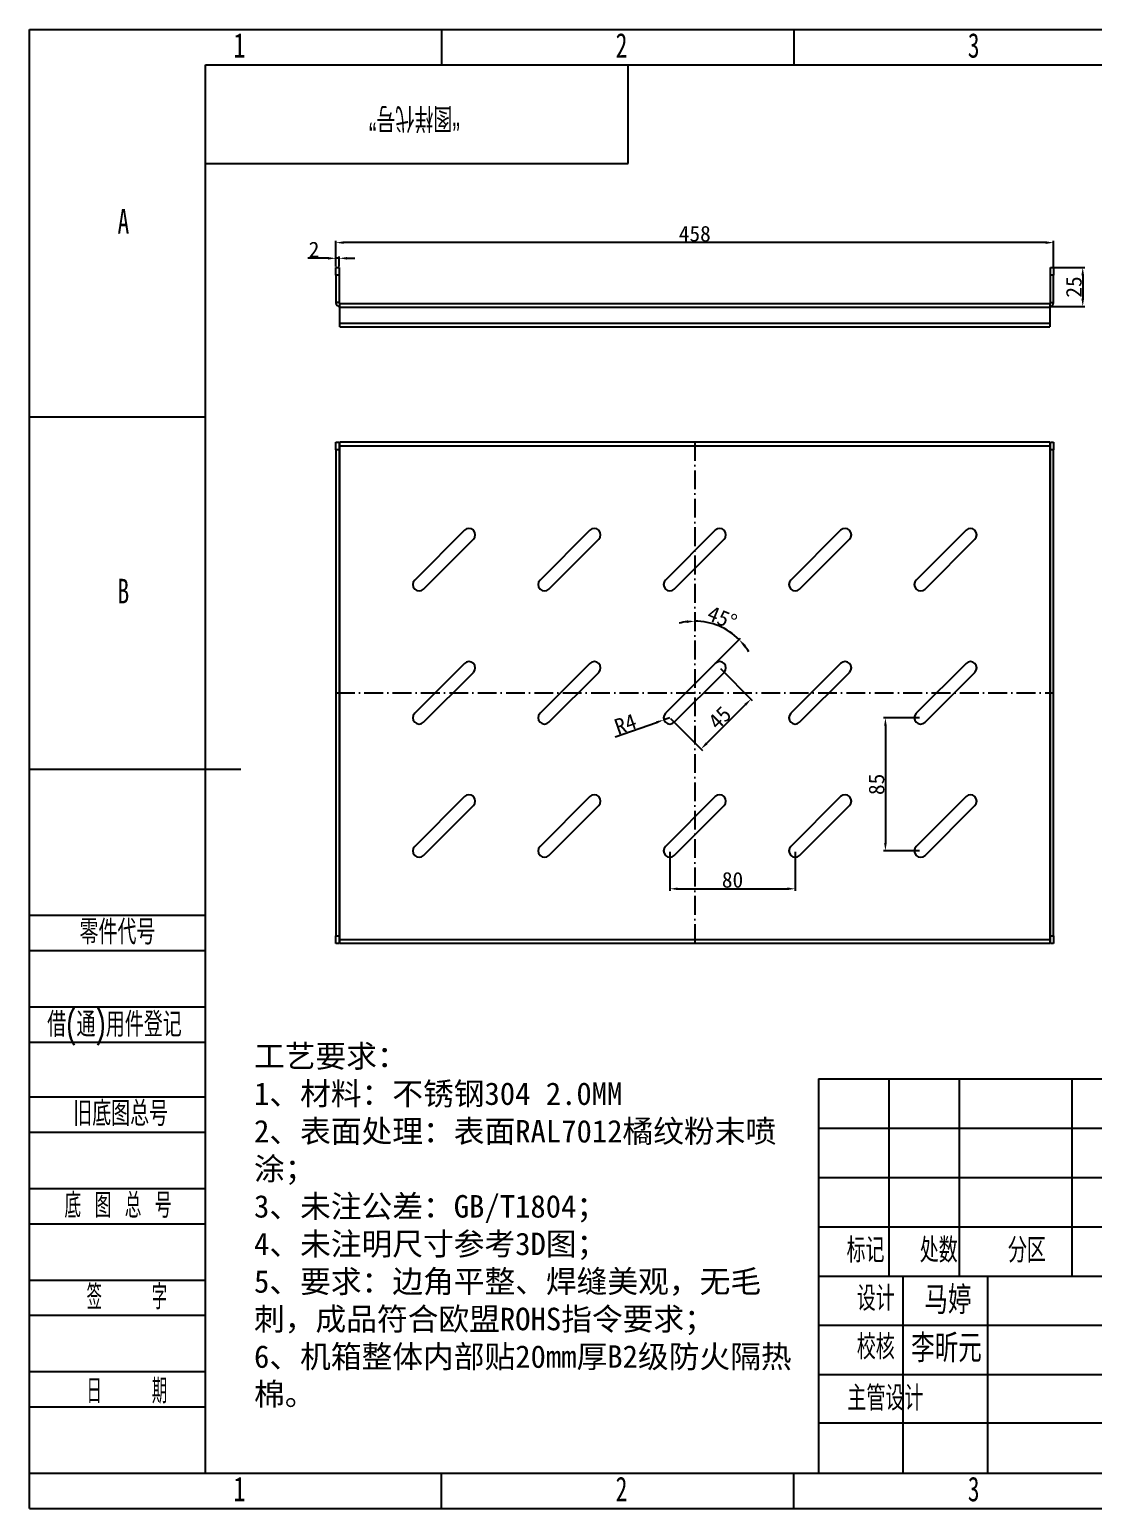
# Model space of a CAD drawing. Header units: millimetres. Extents: x -14348 to 6039, y -1826 to 2921.
# Drawn here: x 1550 to 2229, y -1745 to -801 of the extents above; entities that cross this region are included whole.
import ezdxf

# ---------------------------------------------------------------- set-up
doc = ezdxf.new("R2010")
doc.units = ezdxf.units.MM
doc.linetypes.add('ACAD_ISO10W100', pattern=[18, 12, -3, 0, -3])
doc.layers.add('图框', color=7, linetype='Continuous')
doc.layers.add('标注', color=3, linetype='Continuous')
doc.layers.add('文字层', color=3, linetype='Continuous', lineweight=25)
doc.layers.add('粗实线层', color=7, linetype='Continuous', lineweight=25)
doc.styles.add('SLDTEXTSTYLE0', font='TXT', dxfattribs={"width": 0.7, "bigfont": 'bigfont'})
doc.styles.add('SLDTEXTSTYLE2', font='TXT', dxfattribs={"width": 0.614286, "bigfont": 'bigfont'})
doc.styles.add('SLDTEXTSTYLE4', font='TXT', dxfattribs={"width": 0.566667, "bigfont": 'bigfont'})
doc.styles.add('SLDTEXTSTYLE5', font='TXT', dxfattribs={"width": 0.7})
doc.dimstyles.new('ISO-25', dxfattribs={"dimtxt": 10, "dimasz": 5, "dimexe": 1.25, "dimexo": 0.625, "dimtad": 1, "dimdsep": 46, "dimtxsty": 'Standard', "dimcen": 2.5, "dimadec": 0, "dimazin": 0, "dimtfac": 1, "dimtmove": 0, "dimatfit": 3, "dimfxl": 1, "dimarcsym": 0})

# ---------------------------------------------------------------- blocks, each defined once
blk = doc.blocks.new('*D79')
at = {"layer": 'Defpoints', "color": 0, "transparency": 16777216}
for p in [(1745.9, -936.97), (1745.9, -952.78), (2203.9, -952.78)]:
    blk.add_point(p, dxfattribs=at)
at = {"layer": '标注', "color": 0, "lineweight": -2, "transparency": 16777216}
for p, q in [((1745.9, -952.15), (1745.9, -935.72)), ((2198.9, -936.97), (1750.9, -936.97)), ((2203.9, -952.15), (2203.9, -935.72))]:
    blk.add_line(p, q, dxfattribs=at)
at = {"layer": '标注', "color": 0, "transparency": 16777216}
for points in [[(1750.9, -936.13), (1750.9, -937.8), (1745.9, -936.97)], [(2198.9, -936.13), (2198.9, -937.8), (2203.9, -936.97)]]:
    blk.add_solid(points, dxfattribs=at)
at = {"layer": '标注', "color": 0, "transparency": 16777216, "insert": (1974.9, -931.34), "char_height": 10, "attachment_point": 5}
blk.add_mtext('458', dxfattribs=at)
blk = doc.blocks.new('*D80')
at = {"layer": 'Defpoints', "color": 0, "transparency": 16777216}
for p in [(2202.9, -952.78), (2201.4, -977.78), (2222.47, -977.78)]:
    blk.add_point(p, dxfattribs=at)
at = {"layer": '标注', "color": 0, "lineweight": -2, "transparency": 16777216}
for p, q in [((2203.52, -952.78), (2223.72, -952.78)), ((2222.47, -957.78), (2222.47, -972.78)), ((2202.02, -977.78), (2223.72, -977.78))]:
    blk.add_line(p, q, dxfattribs=at)
at = {"layer": '标注', "color": 0, "transparency": 16777216}
for points in [[(2221.63, -957.78), (2223.3, -957.78), (2222.47, -952.78)], [(2221.63, -972.78), (2223.3, -972.78), (2222.47, -977.78)]]:
    blk.add_solid(points, dxfattribs=at)
at = {"layer": '标注', "color": 0, "transparency": 16777216, "insert": (2216.84, -965.28), "char_height": 10, "attachment_point": 5, "rotation": 90}
blk.add_mtext('25', dxfattribs=at)
blk = doc.blocks.new('*D81')
at = {"layer": 'Defpoints', "color": 0, "transparency": 16777216}
for p in [(1745.9, -946.98), (1745.9, -952.78), (1747.9, -952.78)]:
    blk.add_point(p, dxfattribs=at)
at = {"layer": '标注', "color": 0, "lineweight": -2, "transparency": 16777216}
for p, q in [((1740.9, -946.98), (1727.98, -946.98)), ((1745.9, -952.15), (1745.9, -945.73)), ((1747.9, -946.98), (1745.9, -946.98)), ((1747.9, -952.15), (1747.9, -945.73)), ((1752.9, -946.98), (1757.9, -946.98))]:
    blk.add_line(p, q, dxfattribs=at)
at = {"layer": '标注', "color": 0, "transparency": 16777216}
for points in [[(1740.9, -946.15), (1740.9, -947.81), (1745.9, -946.98)], [(1752.9, -946.15), (1752.9, -947.81), (1747.9, -946.98)]]:
    blk.add_solid(points, dxfattribs=at)
at = {"layer": '标注', "color": 0, "transparency": 16777216, "insert": (1731.94, -941.35), "char_height": 10, "attachment_point": 5}
blk.add_mtext('2', dxfattribs=at)
blk = doc.blocks.new('*D89')
at = {"layer": 'Defpoints', "color": 0, "transparency": 16777216}
for p in [(1990.81, -1208.39), (1958.99, -1240.21), (1978.91, -1260.13)]:
    blk.add_point(p, dxfattribs=at)
at = {"layer": '标注', "color": 0, "lineweight": -2, "transparency": 16777216}
for p, q in [((1991.25, -1208.83), (2011.61, -1229.19)), ((2007.19, -1231.84), (1982.44, -1256.59)), ((1959.43, -1240.65), (1979.79, -1261.01))]:
    blk.add_line(p, q, dxfattribs=at)
at = {"layer": '标注', "color": 0, "transparency": 16777216}
for points in [[(2006.6, -1231.25), (2007.78, -1232.43), (2010.73, -1228.31)], [(1981.85, -1256), (1983.03, -1257.18), (1978.91, -1260.13)]]:
    blk.add_solid(points, dxfattribs=at)
at = {"layer": '标注', "color": 0, "transparency": 16777216, "insert": (1990.84, -1240.24), "char_height": 10, "attachment_point": 5, "rotation": 45}
blk.add_mtext('45', dxfattribs=at)
blk = doc.blocks.new('*D90')
at = {"layer": 'Defpoints', "color": 0, "transparency": 16777216}
for p in [(1974.9, -1064.3), (1994.93, -1183.94), (1987.98, -1205.56), (1956.16, -1237.38), (1974.9, -1384.3)]:
    blk.add_point(p, dxfattribs=at)
at = {"layer": '标注', "color": 0, "lineweight": -2, "transparency": 16777216}
blk.add_line((1988.42, -1205.12), (2004.11, -1189.43), dxfattribs=at)
for start, end in [(97.15513, 104.31026), (45, 90), (30.68974, 37.84487)]:
    blk.add_arc((1974.9, -1218.64), 40.06, start, end, dxfattribs=at)
at = {"layer": '标注', "color": 0, "transparency": 16777216}
for points in [[(1969.85, -1178.06), (1969.96, -1179.72), (1974.9, -1178.58)], [(2005.91, -1194.61), (2007.16, -1193.51), (2003.23, -1190.31)]]:
    blk.add_solid(points, dxfattribs=at)
at = {"layer": '标注', "color": 0, "transparency": 16777216, "insert": (1992.38, -1176.43), "char_height": 10, "attachment_point": 5, "rotation": 337.5}
blk.add_mtext('45°', dxfattribs=at)
blk = doc.blocks.new('*D91')
at = {"layer": 'Defpoints', "color": 0, "transparency": 16777216}
for p in [(1955.21, -1241.53), (1958.99, -1240.21)]:
    blk.add_point(p, dxfattribs=at)
at = {"layer": '标注', "color": 0, "lineweight": -2, "transparency": 16777216}
for p, q in [((1924.06, -1252.4), (1950.49, -1243.17)), ((1958.99, -1240.21), (1955.21, -1241.53))]:
    blk.add_line(p, q, dxfattribs=at)
at = {"layer": '标注', "color": 0, "transparency": 16777216}
blk.add_solid([(1950.22, -1242.39), (1950.76, -1243.96), (1955.21, -1241.53)], dxfattribs=at)
at = {"layer": '标注', "color": 0, "transparency": 16777216, "insert": (1930.67, -1244.14), "char_height": 10, "attachment_point": 5, "rotation": 19.24795}
blk.add_mtext('R4', dxfattribs=at)
blk = doc.blocks.new('*D92')
at = {"layer": 'Defpoints', "color": 0, "transparency": 16777216}
for p in [(1958.99, -1325.21), (2038.99, -1325.21), (2038.99, -1349.35)]:
    blk.add_point(p, dxfattribs=at)
at = {"layer": '标注', "color": 0, "lineweight": -2, "transparency": 16777216}
for p, q in [((1958.99, -1325.83), (1958.99, -1350.6)), ((2038.99, -1325.83), (2038.99, -1350.6)), ((1963.99, -1349.35), (2033.99, -1349.35))]:
    blk.add_line(p, q, dxfattribs=at)
at = {"layer": '标注', "color": 0, "transparency": 16777216}
for points in [[(1963.99, -1348.52), (1963.99, -1350.19), (1958.99, -1349.35)], [(2033.99, -1348.52), (2033.99, -1350.19), (2038.99, -1349.35)]]:
    blk.add_solid(points, dxfattribs=at)
at = {"layer": '标注', "color": 0, "transparency": 16777216, "insert": (1998.99, -1343.73), "char_height": 10, "attachment_point": 5}
blk.add_mtext('80', dxfattribs=at)
blk = doc.blocks.new('*D93')
at = {"layer": 'Defpoints', "color": 0, "transparency": 16777216}
for p in [(2118.99, -1240.21), (2096.55, -1325.21), (2118.99, -1325.21)]:
    blk.add_point(p, dxfattribs=at)
at = {"layer": '标注', "color": 0, "lineweight": -2, "transparency": 16777216}
for p, q in [((2118.36, -1240.21), (2095.3, -1240.21)), ((2096.55, -1245.21), (2096.55, -1320.21)), ((2118.36, -1325.21), (2095.3, -1325.21))]:
    blk.add_line(p, q, dxfattribs=at)
at = {"layer": '标注', "color": 0, "transparency": 16777216}
for points in [[(2095.72, -1245.21), (2097.39, -1245.21), (2096.55, -1240.21)], [(2095.72, -1320.21), (2097.39, -1320.21), (2096.55, -1325.21)]]:
    blk.add_solid(points, dxfattribs=at)
at = {"layer": '标注', "color": 0, "transparency": 16777216, "insert": (2090.93, -1282.71), "char_height": 10, "attachment_point": 5, "rotation": 90}
blk.add_mtext('85', dxfattribs=at)

msp = doc.modelspace()

# ---------------------------------------------------------------- linework, layer by layer
at = {"color": 7, "linetype": 'Continuous', "lineweight": 25}
for p, q in [((1745.897, -952.776), (1747.897, -952.776)), ((1745.897, -957.776), (1745.897, -952.776)), ((1747.897, -952.776), (1747.897, -957.776)), ((2201.897, -957.776), (2201.897, -952.776)), ((2201.897, -952.776), (2203.897, -952.776)), ((2203.897, -952.776), (2203.897, -957.776)), ((1747.897, -957.776), (1745.897, -957.776)), ((1745.897, -957.776), (1745.897, -975.276)), ((1747.897, -957.776), (1747.897, -975.276)), ((2203.897, -957.776), (2201.897, -957.776)), ((2201.897, -975.276), (2201.897, -957.776)), ((2203.897, -975.276), (2203.897, -957.776)), ((1747.897, -975.276), (1745.897, -975.276)), ((1748.397, -975.776), (2201.397, -975.776)), ((1748.397, -978.276), (1748.397, -975.776)), ((2201.397, -978.276), (1748.397, -978.276)), ((1748.397, -988.276), (1748.397, -978.276)), ((2201.397, -975.776), (2201.397, -978.276)), ((2201.397, -978.276), (2201.397, -988.276)), ((2201.897, -975.276), (2203.897, -975.276)), ((1748.397, -988.276), (2201.397, -988.276)), ((1748.397, -990.776), (1748.397, -988.276)), ((1748.397, -990.776), (2201.397, -990.776)), ((2201.397, -988.276), (2201.397, -990.776)), ((1745.897, -1064.297), (1747.897, -1064.297)), ((1745.897, -1069.297), (1745.897, -1064.297)), ((1747.897, -1064.297), (1747.897, -1069.297)), ((1748.397, -1066.797), (1748.397, -1064.297)), ((2201.397, -1064.297), (1748.397, -1064.297)), ((2201.397, -1064.297), (2201.397, -1066.797)), ((2201.897, -1064.297), (2203.897, -1064.297)), ((2201.897, -1069.297), (2201.897, -1064.297)), ((2203.897, -1064.297), (2203.897, -1069.297)), ((1747.897, -1069.297), (1745.897, -1069.297)), ((1745.897, -1069.297), (1745.897, -1379.297)), ((1747.897, -1066.797), (1748.397, -1066.797)), ((1747.897, -1069.297), (1747.897, -1379.297)), ((1748.397, -1381.797), (1748.397, -1066.797)), ((2201.397, -1066.797), (1748.397, -1066.797)), ((2201.397, -1066.797), (2201.397, -1381.797)), ((2201.397, -1066.797), (2201.897, -1066.797)), ((2203.897, -1069.297), (2201.897, -1069.297)), ((2201.897, -1379.297), (2201.897, -1069.297)), ((2203.897, -1379.297), (2203.897, -1069.297)), ((1827.979, -1120.558), (1796.159, -1152.378)), ((1907.979, -1120.558), (1876.159, -1152.378)), ((1987.979, -1120.558), (1956.159, -1152.378)), ((2067.979, -1120.558), (2036.159, -1152.378)), ((2147.979, -1120.558), (2116.159, -1152.378)), ((1801.816, -1158.035), (1833.635, -1126.215)), ((1881.816, -1158.035), (1913.635, -1126.215)), ((1961.816, -1158.035), (1993.635, -1126.215)), ((2041.816, -1158.035), (2073.635, -1126.215)), ((2121.816, -1158.035), (2153.635, -1126.215)), ((1827.979, -1205.558), (1796.159, -1237.378)), ((1907.979, -1205.558), (1876.159, -1237.378)), ((1987.979, -1205.558), (1956.159, -1237.378)), ((2067.979, -1205.558), (2036.159, -1237.378)), ((2147.979, -1205.558), (2116.159, -1237.378)), ((1801.816, -1243.035), (1833.635, -1211.215)), ((1881.816, -1243.035), (1913.635, -1211.215)), ((1961.816, -1243.035), (1993.635, -1211.215)), ((2041.816, -1243.035), (2073.635, -1211.215)), ((2121.816, -1243.035), (2153.635, -1211.215)), ((1827.979, -1290.558), (1796.159, -1322.378)), ((1907.979, -1290.558), (1876.159, -1322.378)), ((1987.979, -1290.558), (1956.159, -1322.378)), ((2067.979, -1290.558), (2036.159, -1322.378)), ((2147.979, -1290.558), (2116.159, -1322.378)), ((1801.816, -1328.035), (1833.635, -1296.215)), ((1881.816, -1328.035), (1913.635, -1296.215)), ((1961.816, -1328.035), (1993.635, -1296.215)), ((2041.816, -1328.035), (2073.635, -1296.215)), ((2121.816, -1328.035), (2153.635, -1296.215)), ((1745.897, -1379.297), (1747.897, -1379.297)), ((1745.897, -1384.297), (1745.897, -1379.297)), ((1747.897, -1384.297), (1745.897, -1384.297)), ((1747.897, -1379.297), (1747.897, -1384.297)), ((1748.397, -1381.797), (1747.897, -1381.797)), ((1748.397, -1381.797), (2201.397, -1381.797)), ((1748.397, -1384.297), (1748.397, -1381.797)), ((2201.397, -1384.297), (1748.397, -1384.297)), ((2201.897, -1381.797), (2201.397, -1381.797)), ((2201.397, -1381.797), (2201.397, -1384.297)), ((2201.897, -1379.297), (2203.897, -1379.297)), ((2201.897, -1384.297), (2201.897, -1379.297)), ((2203.897, -1384.297), (2201.897, -1384.297)), ((2203.897, -1379.297), (2203.897, -1384.297))]:
    msp.add_line(p, q, dxfattribs=at)
for centre, radius, start, end in [((1748.397, -975.276), 2.5, 180, 270), ((1748.397, -975.276), 0.5, 180, 270), ((2201.397, -975.276), 2.5, 270, 0), ((2201.397, -975.276), 0.5, 270, 0), ((1830.807, -1123.387), 4, 315, 135), ((1910.807, -1123.387), 4, 315, 135), ((1990.807, -1123.387), 4, 315, 135), ((2070.807, -1123.387), 4, 315, 135), ((2150.807, -1123.387), 4, 315, 135), ((1798.987, -1155.207), 4, 135, 315), ((1878.987, -1155.207), 4, 135, 315), ((1958.987, -1155.207), 4, 135, 315), ((2038.987, -1155.207), 4, 135, 315), ((2118.987, -1155.207), 4, 135, 315), ((1830.807, -1208.387), 4, 315, 135), ((1910.807, -1208.387), 4, 315, 135), ((1990.807, -1208.387), 4, 315, 135), ((2070.807, -1208.387), 4, 315, 135), ((2150.807, -1208.387), 4, 315, 135), ((1798.987, -1240.207), 4, 135, 315), ((1878.987, -1240.207), 4, 135, 315), ((1958.987, -1240.207), 4, 135, 315), ((2038.987, -1240.207), 4, 135, 315), ((2118.987, -1240.207), 4, 135, 315), ((1830.807, -1293.387), 4, 315, 135), ((1910.807, -1293.387), 4, 315, 135), ((1990.807, -1293.387), 4, 315, 135), ((2070.807, -1293.387), 4, 315, 135), ((2150.807, -1293.387), 4, 315, 135), ((1798.987, -1325.207), 4, 135, 315), ((1878.987, -1325.207), 4, 135, 315), ((1958.987, -1325.207), 4, 135, 315), ((2038.987, -1325.207), 4, 135, 315), ((2118.987, -1325.207), 4, 135, 315)]:
    msp.add_arc(centre, radius, start, end, dxfattribs=at)
at = {"layer": '图框'}
for p, q in [((1550.426, -1744.819), (1550.426, -800.999)), ((1550.426, -800.999), (2885.258, -800.999)), ((1813.348, -800.999), (1813.348, -823.471)), ((2038.067, -800.999), (2038.067, -823.471)), ((1550.426, -1048.19), (1662.786, -1048.19)), ((1550.426, -1366.299), (1662.786, -1366.299)), ((1550.426, -1388.771), (1662.786, -1388.771)), ((1550.426, -1424.726), (1662.786, -1424.726)), ((1550.426, -1447.198), (1662.786, -1447.198)), ((1550.426, -1482.212), (1662.786, -1482.212)), ((1550.426, -1504.684), (1662.786, -1504.684)), ((2053.797, -1502.122), (2413.348, -1502.122)), ((2053.797, -1533.583), (2413.348, -1533.583)), ((1550.426, -1540.639), (1662.786, -1540.639)), ((1550.426, -1563.111), (1662.786, -1563.111)), ((1550.426, -1599.066), (1662.786, -1599.066)), ((1550.426, -1621.538), (1662.786, -1621.538)), ((1550.426, -1657.493), (1662.786, -1657.493)), ((1550.426, -1679.965), (1662.786, -1679.965)), ((1550.426, -1722.347), (1662.786, -1722.347)), ((1813.348, -1744.819), (1813.348, -1722.347)), ((2038.067, -1744.819), (2038.067, -1722.347)), ((1550.426, -1744.819), (2885.258, -1744.819))]:
    msp.add_line(p, q, dxfattribs=at)
at = {"layer": '图框', "linetype": 'Continuous', "lineweight": 25}
for p, q in [((1662.786, -1722.347), (1662.786, -823.471)), ((1662.786, -823.471), (2862.786, -823.471))]:
    msp.add_line(p, q, dxfattribs=at)
at = {"layer": '图框', "lineweight": 25}
for p, q in [((1550.426, -1272.909), (1685.258, -1272.909)), ((2053.797, -1470.662), (2053.797, -1722.347)), ((2053.797, -1470.662), (2862.786, -1470.662)), ((2098.741, -1470.662), (2098.741, -1596.504)), ((2143.685, -1470.662), (2143.685, -1596.504)), ((2215.595, -1470.662), (2215.595, -1596.504)), ((2053.797, -1565.044), (2413.348, -1565.044)), ((2053.797, -1596.504), (2413.348, -1596.504)), ((2107.73, -1596.504), (2107.73, -1722.347)), ((2161.662, -1596.504), (2161.662, -1722.347)), ((2053.797, -1627.965), (2413.348, -1627.965)), ((2053.797, -1659.426), (2413.348, -1659.426)), ((2053.797, -1690.14), (2413.348, -1690.14)), ((1662.786, -1722.347), (2862.786, -1722.347))]:
    msp.add_line(p, q, dxfattribs=at)
at = {"layer": '标注', "color": 1, "linetype": 'ACAD_ISO10W100'}
for p, q in [((1974.897, -1064.297), (1974.897, -1384.297)), ((1745.897, -1224.297), (2203.897, -1224.297))]:
    msp.add_line(p, q, dxfattribs=at)
at = {"layer": '粗实线层'}
for p, q in [((1932.449, -886.392), (1932.449, -823.471)), ((1662.786, -886.392), (1932.449, -886.392))]:
    msp.add_line(p, q, dxfattribs=at)

# ---------------------------------------------------------------- texts
at = {"layer": '图框'}
for s, insert, char_height, attachment_point, style in [('1', (1684.334, -803.219), 15.73, 2, 'SLDTEXTSTYLE5'), ('2', (1928.154, -803.219), 15.73, 2, 'SLDTEXTSTYLE5'), ('3', (2152.873, -803.219), 15.73, 2, 'SLDTEXTSTYLE5'), ('A', (1610.293, -915.578), 15.73, 2, 'SLDTEXTSTYLE5'), ('B', (1610.293, -1151.533), 15.73, 2, 'SLDTEXTSTYLE5'), ('零件代号', (1582.263, -1369.183), 15.7303, 1, 'SLDTEXTSTYLE0'), ('借(通)用件登记', (1561.645, -1428.088), 15.7303, 1, 'SLDTEXTSTYLE0'), ('旧底图总号', (1578.265, -1484.936), 15.7303, 1, 'SLDTEXTSTYLE0'), ('底 图 总 号', (1572.661, -1543.626), 15.7303, 1, 'SLDTEXTSTYLE2'), ('标记', (2083.898, -1572.157), 15.7303, 2, 'SLDTEXTSTYLE0'), ('处数', (2130.594, -1572.157), 15.7303, 2, 'SLDTEXTSTYLE0'), ('分区', (2186.87, -1572.157), 15.7303, 2, 'SLDTEXTSTYLE0'), ('签    字', (1612.493, -1602.061), 15.7303, 2, 'SLDTEXTSTYLE4'), ('设计', (2090.413, -1602.984), 15.7303, 2, 'SLDTEXTSTYLE0'), ('{\\fSimSun|b0|i0|c134|p2;马婷}', (2136.449, -1603.377), 15.73034, 2, 'SLDTEXTSTYLE0'), ('校核', (2090.413, -1633.902), 15.7303, 2, 'SLDTEXTSTYLE0'), ('日    期', (1612.493, -1662.062), 15.7303, 2, 'SLDTEXTSTYLE4'), ('主管设计', (2096.521, -1666.62), 15.7303, 2, 'SLDTEXTSTYLE0'), ('1', (1684.334, -1724.567), 15.73, 2, 'SLDTEXTSTYLE5'), ('2', (1928.154, -1724.567), 15.73, 2, 'SLDTEXTSTYLE5'), ('3', (2152.873, -1724.567), 15.73, 2, 'SLDTEXTSTYLE5')]:
    msp.add_mtext(s, dxfattribs=dict(at, insert=insert, char_height=char_height, attachment_point=attachment_point, style=style))
at = {"layer": '图框', "insert": (1795.981, -865.472), "char_height": 15.7303, "attachment_point": 2, "rotation": 180, "style": 'SLDTEXTSTYLE0'}
msp.add_mtext('“图样代号”', dxfattribs=at)
at = {"layer": '图框', "insert": (2135.527, -1634.112), "char_height": 15.73034, "width": 60.7158, "attachment_point": 2, "style": 'SLDTEXTSTYLE0'}
msp.add_mtext('{\\fSimSun|b0|i0|c134|p2;李昕元}', dxfattribs=at)
at = {"layer": '文字层', "insert": (1693.648, -1448.955), "char_height": 14.37788, "attachment_point": 1}
msp.add_mtext_dynamic_manual_height_columns('{\\fSimSun|b0|i0|c134|p2;工艺要求：}\\P1{\\fSimSun|b0|i0|c134|p2;、材料：不锈钢304 2.0MM}\\P2{\\fSimSun|b0|i0|c134|p2;、表面处理：表面RAL7012橘纹粉末喷涂；}\\P3{\\fSimSun|b0|i0|c134|p2;、未注公差：}GB/T1804{\\fSimSun|b0|i0|c134|p2;；}\\P4{\\fSimSun|b0|i0|c134|p2;、未注明尺寸参考}3D{\\fSimSun|b0|i0|c134|p2;图；}\\P5{\\fSimSun|b0|i0|c134|p2;、要求：边角平整、焊缝美观，无毛刺，成品符合欧盟ROHS指令要求；\\P6、机箱整体内部贴20mm厚B2级防火隔热棉。}', width=343.91279, gutter_width=17.5, heights=[0], dxfattribs=at)

# ---------------------------------------------------------------- dimensions: what is measured, and where the dimension line sits
at = {"layer": '标注'}
for base, p1, p2, picture, middle in [((1745.897, -936.968), (2203.897, -952.776), (1745.897, -952.776), '*D79', (1974.897, -931.343)), ((1745.897, -946.979), (1747.897, -952.776), (1745.897, -952.776), '*D81', (1731.939, -941.354)), ((2038.987, -1349.354), (1958.987, -1325.207), (2038.987, -1325.207), '*D92', (1998.987, -1343.729))]:
    dim = msp.add_linear_dim(base=base, p1=p1, p2=p2, dimstyle='ISO-25', dxfattribs=at)
    dim.commit()
    dim.dimension.update_dxf_attribs({"geometry": picture, "text_midpoint": middle})
for base, p1, p2, picture, middle in [((2222.466, -977.776), (2202.897, -952.776), (2201.397, -977.776), '*D80', (2216.841, -965.276)), ((2096.555, -1325.207), (2118.987, -1240.207), (2118.987, -1325.207), '*D93', (2090.93, -1282.707))]:
    dim = msp.add_linear_dim(base=base, p1=p1, p2=p2, angle=90, dimstyle='ISO-25', dxfattribs=at)
    dim.commit()
    dim.dimension.update_dxf_attribs({"geometry": picture, "text_midpoint": middle})
dim = msp.add_angular_dim_2l(base=(1994.929, -1183.943), line1=((1974.897, -1064.297), (1974.897, -1384.297)), line2=((1987.979, -1205.558), (1956.159, -1237.378)), dimstyle='ISO-25', dxfattribs=at)
dim.commit()
dim.dimension.update_dxf_attribs({"geometry": '*D90', "text_midpoint": (1992.382, -1176.429)})
dim = msp.add_aligned_dim(p1=(1990.807, -1208.387), p2=(1958.987, -1240.207), distance=28.172, dimstyle='ISO-25', dxfattribs=at)
dim.commit()
dim.dimension.update_dxf_attribs({"geometry": '*D89', "text_midpoint": (1990.84, -1240.24)})
dim = msp.add_radius_dim(center=(1958.987, -1240.207), mpoint=(1955.211, -1241.525), dimstyle='ISO-25', dxfattribs=at)
dim.commit()
dim.dimension.update_dxf_attribs({"geometry": '*D91', "text_midpoint": (1932.521, -1249.448), "dimtype": 164})

doc.saveas('drawing.dxf')
